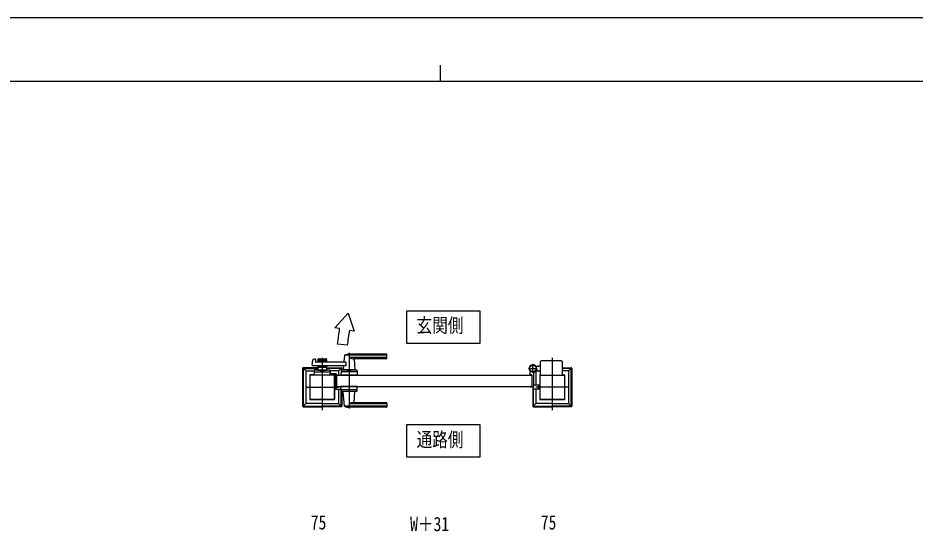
# Model space of a CAD drawing. Units: millimetres, scale not verified. Extents: x -4205 to 4205, y -2970 to 2970.
# Drawn here: x -1301 to 1452, y 1387 to 2970 of the extents above; entities that cross this region are included whole.
import ezdxf
from ezdxf.enums import TextEntityAlignment as Align

# ---------------------------------------------------------------- set-up
doc = ezdxf.new("R2010")
doc.units = ezdxf.units.MM
doc.header["$LTSCALE"] = 20
for name, color, linetype in [('0-2_USER1', 3, 'Continuous'), ('0-3_YKK_A1', 4, 'Continuous'), ('0-4_YKK_D', 6, 'Continuous'), ('0-5_YKK_ZWAK', 7, 'Continuous')]:
    doc.layers.add(name, color=color, linetype=linetype)
doc.styles.add('ＭＳ ゴシック', font='')
doc.styles.get('ＭＳ ゴシック').set_extended_font_data('MS Gothic')

msp = doc.modelspace()

# ---------------------------------------------------------------- linework, layer by layer
at = {"layer": '0-2_USER1'}
for points in [[(-107.9, 1971.6), (-107.9, 2071.6), (116.1, 2071.6), (116.1, 1971.6)], [(-107.9, 1623.48), (-107.9, 1723.48), (116.1, 1723.48), (116.1, 1623.48)]]:
    msp.add_lwpolyline(points, close=True, dxfattribs=at)
at = {"layer": '0-3_YKK_A1'}
for p, q in [((-288.13, 2064.23), (-328.35, 2019.71)), ((-288.13, 2064.23), (-269.27, 2009.3)), ((-314.01, 2017.19), (-328.35, 2019.71)), ((-269.27, 2009.3), (-284.04, 2011.9)), ((-290.48, 1966.32), (-320.31, 1969.5)), ((-367.48, 1927.5), (-367.48, 1767.5)), ((-299.03, 1935.39), (-300.73, 1916.31)), ((-169.98, 1935.98), (-298.77, 1935.98)), ((-284.98, 1943), (-284.98, 1772)), ((-169.98, 1939), (-284.98, 1939)), ((-169.98, 1928.33), (-284.98, 1928.33)), ((-168.98, 1927), (-168.98, 1938)), ((338.52, 1927.5), (338.52, 1767.5)), ((-397.81, 1905.66), (-396.59, 1921.07)), ((-395.08, 1922.85), (-389.66, 1924.2)), ((-388.42, 1923.28), (-388.03, 1915.45)), ((-295.42, 1914.5), (-387.03, 1914.5)), ((-380.98, 1923), (-380.98, 1914.5)), ((-353.98, 1920), (-380.98, 1920)), ((-380.98, 1903.5), (-380.98, 1890)), ((-378.98, 1925), (-355.98, 1925)), ((-369.9, 1916), (-378.98, 1916)), ((-369.9, 1902), (-378.98, 1902)), ((-367.84, 1917.65), (-369.19, 1916.29)), ((-367.84, 1900.35), (-369.19, 1901.71)), ((-367.13, 1917.65), (-365.78, 1916.29)), ((-367.13, 1900.35), (-365.78, 1901.71)), ((-355.98, 1916), (-365.07, 1916)), ((-355.98, 1902), (-365.07, 1902)), ((-353.98, 1923), (-353.98, 1914.5)), ((-353.98, 1903.5), (-353.98, 1890)), ((-170.98, 1925), (-270, 1925)), ((-269.81, 1922.81), (-267.01, 1891.32)), ((279.02, 1882), (279.02, 1908)), ((294.52, 1901), (288.83, 1901)), ((294.52, 1901), (297.02, 1903.5)), ((302.02, 1903.5), (297.02, 1903.5)), ((302.02, 1875), (302.02, 1916.5)), ((367.02, 1918.5), (304.02, 1918.5)), ((369.02, 1916.5), (369.02, 1875)), ((-427.48, 1895.5), (-427.48, 1779.5)), ((-426.9, 1896.92), (-418.48, 1888.5)), ((-380.98, 1897.5), (-425.49, 1897.5)), ((-425.38, 1780.6), (-425.38, 1894.4)), ((-424.38, 1895.4), (-380.98, 1895.4)), ((-417.48, 1886.5), (-417.48, 1788.5)), ((-416.48, 1887.5), (-392.06, 1887.5)), ((-405.48, 1874.5), (-405.48, 1800.5)), ((-392.46, 1875.5), (-404.48, 1875.5)), ((-392.04, 1888.07), (-392.48, 1875)), ((-342.48, 1875), (-392.48, 1875)), ((-344.91, 1890), (-390.05, 1890)), ((-353.98, 1898), (-380.98, 1898)), ((-380.98, 1890), (-353.98, 1890)), ((-371.98, 1887.2), (-371.98, 1890)), ((-371.98, 1887.2), (-362.98, 1887.2)), ((-353.98, 1897.5), (-309.48, 1897.5)), ((-310.58, 1895.4), (-353.98, 1895.4)), ((-343.98, 1877), (-343.98, 1879)), ((-342.61, 1879), (-343.98, 1879)), ((-343.98, 1877), (-343.98, 1874.6)), ((-342.55, 1877), (-343.98, 1877)), ((-333.98, 1876.6), (-343.98, 1876.6)), ((-333.98, 1874.6), (-343.98, 1874.6)), ((-342.92, 1888.07), (-342.48, 1875)), ((-318.48, 1887.5), (-342.9, 1887.5)), ((-325.98, 1879), (-342.61, 1879)), ((-325.98, 1877), (-342.55, 1877)), ((-333.98, 1874.6), (-333.98, 1877)), ((-330.98, 1875.5), (-330.48, 1875.5)), ((-329.48, 1874.5), (-329.48, 1800.5)), ((-325.98, 1877), (-325.98, 1840)), ((-323.98, 1877), (-323.98, 1840)), ((-317.48, 1886.5), (-317.48, 1875)), ((-308.06, 1896.92), (-316.48, 1888.5)), ((-309.54, 1888.07), (-309.98, 1875)), ((-259.98, 1875), (-309.98, 1875)), ((-309.58, 1894.4), (-309.58, 1887.07)), ((-262.25, 1885), (-307.71, 1885)), ((-262.41, 1890), (-307.55, 1890)), ((-307.48, 1895.5), (-307.48, 1890)), ((-266.98, 1890.99), (-302.98, 1890.99)), ((-302.98, 1890), (-302.98, 1890.99)), ((-302.35, 1898.05), (-302.95, 1891.32)), ((-267.31, 1890.99), (-302.65, 1890.99)), ((-299.98, 1890.99), (-302.15, 1890.99)), ((-289.73, 1875), (-280.23, 1875)), ((-289.48, 1887.2), (-289.48, 1890)), ((-267.31, 1890.99), (-269.98, 1890.99)), ((-266.98, 1890), (-266.98, 1890.99)), ((-260.42, 1888.07), (-259.98, 1875)), ((266.02, 1895), (292.02, 1895)), ((271.02, 1875.8), (271.02, 1884.84)), ((275.72, 1875.3), (271.52, 1875.3)), ((276.02, 1875), (276.02, 1840)), ((281.02, 1880.06), (281.02, 1839.5)), ((288.52, 1886.5), (288.52, 1843.5)), ((294.52, 1889), (288.83, 1889)), ((289.52, 1887.5), (296.02, 1887.5)), ((294.52, 1889), (297.02, 1886.5)), ((302.02, 1886.5), (297.02, 1886.5)), ((300.52, 1874.5), (300.52, 1800.5)), ((302.02, 1875.5), (301.52, 1875.5)), ((369.02, 1897.5), (396.52, 1897.5)), ((395.42, 1895.4), (369.02, 1895.4)), ((387.52, 1887.5), (369.02, 1887.5)), ((369.02, 1875.5), (375.52, 1875.5)), ((376.52, 1874.5), (376.52, 1800.5)), ((388.52, 1886.5), (388.52, 1788.5)), ((397.94, 1896.92), (389.52, 1888.5)), ((396.42, 1780.6), (396.42, 1894.4)), ((398.52, 1895.5), (398.52, 1779.5)), ((-324.48, 1869.75), (-325.98, 1871.25)), ((-324.48, 1849.75), (-325.98, 1851.25)), ((-324.48, 1869.75), (-324.48, 1865.25)), ((-323.98, 1869.75), (-324.48, 1869.75)), ((-323.98, 1849.75), (-324.48, 1849.75)), ((-324.48, 1845.25), (-324.48, 1849.75)), ((-417.48, 1837.5), (-317.48, 1837.5)), ((-326.17, 1842.25), (-326.68, 1842.25)), ((-326.68, 1842.25), (-326.68, 1832.75)), ((-326.68, 1831.5), (-309.39, 1831.5)), ((-323.98, 1840), (-325.98, 1840)), ((-317.48, 1831.5), (-317.48, 1788.5)), ((-309.54, 1826.93), (-309.98, 1840)), ((-259.98, 1840), (-309.98, 1840)), ((-309.58, 1780.6), (-309.58, 1831.5)), ((-262.25, 1830), (-307.71, 1830)), ((-262.41, 1825), (-307.55, 1825)), ((-307.48, 1825), (-307.48, 1779.5)), ((-302.98, 1825), (-302.98, 1824)), ((-266.98, 1824), (-302.98, 1824)), ((-299.03, 1779.6), (-302.95, 1823.67)), ((-269.81, 1792.18), (-267, 1823.67)), ((-266.98, 1825), (-266.98, 1824)), ((-260.42, 1826.93), (-259.98, 1840)), ((271.02, 1839.2), (271.02, 1838.5)), ((275.72, 1839.7), (271.52, 1839.7)), ((279.02, 1837.5), (272.02, 1837.5)), ((278.52, 1837.5), (278.52, 1779.5)), ((297.72, 1831.5), (280.43, 1831.5)), ((280.62, 1780.6), (280.62, 1831.5)), ((388.52, 1837.5), (288.52, 1837.5)), ((288.52, 1831.5), (288.52, 1788.5)), ((297.21, 1842.25), (297.72, 1842.25)), ((297.72, 1842.25), (297.72, 1832.75)), ((-367.98, 1799.5), (-404.48, 1799.5)), ((-367.48, 1799), (-367.48, 1778)), ((-330.48, 1799.5), (-366.98, 1799.5)), ((-170.98, 1790), (-270, 1790)), ((301.52, 1799.5), (338.02, 1799.5)), ((338.52, 1799), (338.52, 1778)), ((339.02, 1799.5), (375.52, 1799.5)), ((-418.48, 1786.5), (-426.9, 1778.08)), ((-425.49, 1777.5), (-367.98, 1777.5)), ((-424.38, 1779.6), (-367.98, 1779.6)), ((-367.98, 1787.5), (-416.48, 1787.5)), ((-366.98, 1787.5), (-318.48, 1787.5)), ((-310.58, 1779.6), (-366.98, 1779.6)), ((-309.48, 1777.5), (-366.98, 1777.5)), ((-316.48, 1786.5), (-308.06, 1778.08)), ((-169.98, 1779.02), (-298.77, 1779.02)), ((-169.98, 1786.67), (-284.98, 1786.67)), ((-169.98, 1776), (-284.98, 1776)), ((-168.98, 1788), (-168.98, 1777)), ((287.52, 1786.5), (279.1, 1778.08)), ((280.51, 1777.5), (338.02, 1777.5)), ((281.62, 1779.6), (338.02, 1779.6)), ((338.02, 1787.5), (289.52, 1787.5)), ((339.02, 1787.5), (387.52, 1787.5)), ((395.42, 1779.6), (339.02, 1779.6)), ((396.52, 1777.5), (339.02, 1777.5)), ((389.52, 1786.5), (397.94, 1778.08))]:
    msp.add_line(p, q, dxfattribs=at)
for points in [[(-295.42, 1914.5), (-295.42, 1903.5), (-395.81, 1903.5)], [(-390.21, 1885), (-367.48, 1885), (-344.75, 1885)], [(-371.98, 1887.2), (-362.98, 1887.2), (-362.98, 1890)], [(-323.98, 1875), (-323.98, 1840), (276.02, 1840)], [(-323.98, 1875), (276.02, 1875), (276.02, 1840)], [(-289.48, 1887.2), (-280.48, 1887.2), (-280.48, 1890)], [(-323.98, 1865.25), (-324.48, 1865.25), (-325.98, 1863.75)], [(-323.98, 1845.25), (-324.48, 1845.25), (-325.98, 1843.75)], [(-324.54, 1839.65), (-326.6, 1838.65), (-327.21, 1837.5)], [(-324.54, 1835.35), (-326.6, 1836.36), (-327.21, 1837.5)], [(-327.18, 1844), (-326.68, 1843.5), (-325.98, 1843.5)], [(-327.18, 1831), (-326.68, 1831.5), (-326.68, 1843.5)], [(-326.17, 1842.25), (-326.17, 1832.75), (-326.68, 1832.75)], [(298.22, 1844), (297.72, 1843.5), (281.02, 1843.5)], [(295.58, 1839.65), (297.64, 1838.65), (298.25, 1837.5)], [(295.58, 1835.35), (297.64, 1836.36), (298.25, 1837.5)], [(297.21, 1842.25), (297.21, 1832.75), (297.72, 1832.75)], [(298.22, 1831), (297.72, 1831.5), (297.72, 1843.5)]]:
    msp.add_lwpolyline(points, dxfattribs=at)
for points in [[(-404.98, 1800), (-329.98, 1800), (-329.98, 1875), (-404.98, 1875)], [(376.02, 1800), (301.02, 1800), (301.02, 1875), (376.02, 1875)]]:
    msp.add_lwpolyline(points, close=True, dxfattribs=at)
for radius in [11.5, 10.35]:
    msp.add_circle((279.02, 1895), radius, dxfattribs=at)
for centre, radius, start, end in [((-8315.1, 3049.08), 8067.36, 352.30953, 352.65116), ((379.02, 1895), 673.28, 170.00114, 173.91932), ((-298.04, 1935.31), 1, 113.30607, 174.91858), ((-284.98, 1905), 34, 90, 113.30607), ((-271.19, 1954.98), 30, 242.63879, 272.27092), ((-169.98, 1938), 1, 0, 90), ((-169.98, 1934.98), 1, 0, 90), ((-169.98, 1929.33), 1, 270, 0), ((-395.81, 1905.5), 2, 175.49449, 270), ((-394.6, 1920.91), 2, 104.03624, 175.49449), ((-389.42, 1923.23), 1, 2.86241, 104.03624), ((-387.03, 1915.5), 1, 182.86241, 270), ((-378.98, 1923), 2, 90, 180), ((-378.98, 1918), 2, 180, 270), ((-378.98, 1900), 2, 90, 180), ((-369.9, 1917), 1, 270, 315), ((-369.9, 1901), 1, 45, 90), ((-367.48, 1917.29), 0.5, 45, 135), ((-367.48, 1900.71), 0.5, 225, 315), ((-365.07, 1917), 1, 225, 270), ((-365.07, 1901), 1, 90, 135), ((-355.98, 1923), 2, 0, 90), ((-355.98, 1918), 2, 270, 0), ((-355.98, 1900), 2, 0, 90), ((-307.33, 1898.49), 5, 354.91858, 90), ((-302.72, 1916.49), 2, 270, 354.91858), ((-267.82, 1923), 2, 90, 185.08142), ((-170.98, 1927), 2, 270, 0), ((279.02, 1895), 11.5, 295.10278, 218.01228), ((304.02, 1916.5), 2, 90, 180), ((367.02, 1916.5), 2, 0, 90), ((-424.38, 1894.4), 1, 90, 180), ((-416.48, 1886.5), 1, 90, 180), ((-404.48, 1874.5), 1, 90, 180), ((-390.21, 1883), 2, 90, 178.09085), ((-390.05, 1888), 2, 90, 178.09085), ((-367.48, 1877.59), 10.61, 64.90378, 115.09622), ((-344.91, 1888), 2, 1.90915, 90), ((-344.75, 1883), 2, 1.90915, 90), ((-330.48, 1874.5), 1, 360, 90), ((-325.98, 1877), 2, 0, 90), ((-318.48, 1886.5), 1, 360, 90), ((-310.58, 1894.4), 1, 0, 90), ((-307.71, 1883), 2, 90, 178.09085), ((-307.55, 1888), 2, 90, 178.09085), ((-302.65, 1891.29), 0.3, 174.91858, 270), ((-284.98, 1877.59), 10.61, 64.90378, 115.09622), ((-267.31, 1891.29), 0.3, 270, 5.08142), ((-262.41, 1888), 2, 1.90915, 90), ((-262.25, 1883), 2, 1.90915, 90), ((266.02, 1884.84), 5, 0, 38.01228), ((271.52, 1875.8), 0.5, 180, 270), ((275.72, 1875), 0.3, 0, 90), ((286.02, 1880.06), 5, 115.10278, 179.99998), ((289.52, 1886.5), 1, 90, 180), ((301.52, 1874.5), 1, 90, 180), ((375.52, 1874.5), 1, 0, 90), ((387.52, 1886.5), 1, 0, 90), ((395.42, 1894.4), 1, 0, 90), ((-330.84, 1837.5), 6.66, 314.51496, 45.48504), ((-307.71, 1832), 2, 181.90915, 270), ((-307.55, 1827), 2, 181.90915, 270), ((-302.65, 1823.7), 0.3, 90, 185.08142), ((-267.3, 1823.7), 0.3, 354.91858, 90), ((-262.41, 1827), 2, 270, 358.09085), ((-262.25, 1832), 2, 270, 358.09085), ((271.52, 1839.2), 0.5, 90, 180), ((272.02, 1838.5), 1, 180, 270), ((275.72, 1840), 0.3, 270, 0), ((279.02, 1839.5), 2, 270, 0), ((301.88, 1837.5), 6.66, 134.51496, 225.48504), ((-404.48, 1800.5), 1, 180, 270), ((-330.48, 1800.5), 1, 270, 360), ((-330.48, 1800.5), 1, 270, 0), ((-271.19, 1760.02), 30, 87.72908, 117.36121), ((-267.81, 1792), 2, 174.91858, 270), ((-170.98, 1788), 2, 0, 90), ((301.52, 1800.5), 1, 180, 270), ((301.52, 1800.5), 1, 180, 270), ((375.52, 1800.5), 1, 270, 0), ((-424.38, 1780.6), 1, 180, 270), ((-416.48, 1788.5), 1, 180, 270), ((-318.48, 1788.5), 1, 270, 360), ((-310.58, 1780.6), 1, 270, 0), ((-298.03, 1779.69), 1, 185.08142, 246.69393), ((-284.98, 1810), 34, 246.69393, 270), ((-169.98, 1785.67), 1, 0, 90), ((-169.98, 1780.02), 1, 270, 0), ((-169.98, 1777), 1, 270, 0), ((281.62, 1780.6), 1, 180, 270), ((289.52, 1788.5), 1, 180, 270), ((387.52, 1788.5), 1, 270, 0), ((395.42, 1780.6), 1, 270, 0)]:
    msp.add_arc(centre, radius, start, end, dxfattribs=at)
for centre, major_axis, ratio, start_param, end_param in [((-425.48, 1895.5), (-1.42, 1.42), 0.995146, 5.5002201, 7.0661505), ((-309.49, 1895.5), (1.42, 1.42), 0.995146, 5.5002201, 7.0661505), ((396.51, 1895.5), (1.42, 1.42), 0.995146, 5.5002201, 7.0661505), ((-309.39, 1831), (-0.503, 0), 0.993908, 4.5902159, 4.712389), ((280.39, 1831), (0.366, 0.366), 0.932515, 0.8726646, 2.3212879), ((280.43, 1831), (0.503, 0), 0.993908, 1.5707963, 1.6929694), ((-367.98, 1799), (0, -0.501), 0.997564, 1.5707963, 3.1415927), ((-366.98, 1799), (0, -0.501), 0.997564, 3.1415927, 4.712389), ((338.02, 1799), (0, -0.501), 0.997564, 1.5707963, 3.1415927), ((339.02, 1799), (0, -0.501), 0.997564, 3.1415927, 4.712389), ((-425.48, 1779.5), (-1.42, -1.42), 0.995146, 5.5002201, 7.0661505), ((-367.98, 1778), (0, 0.501), 0.997564, 3.1415927, 4.712389), ((-366.98, 1778), (0, 0.501), 0.997564, 1.5707963, 3.1415927), ((-309.49, 1779.5), (1.42, -1.42), 0.995146, 5.5002201, 7.0661505), ((280.52, 1779.5), (-1.42, -1.42), 0.995146, 5.5002201, 7.0661505), ((338.02, 1778), (0, 0.501), 0.997564, 3.1415927, 4.712389), ((339.02, 1778), (0, 0.501), 0.997564, 1.5707963, 3.1415927), ((396.51, 1779.5), (1.42, -1.42), 0.995146, 5.5002201, 7.0661505)]:
    msp.add_ellipse(centre, major_axis=major_axis, ratio=ratio, start_param=start_param, end_param=end_param, dxfattribs=at)
at = {"layer": '0-5_YKK_ZWAK'}
for p, q in [((-4.98, 2825), (-4.98, 2775)), ((3895.02, 2775), (-3904.98, 2775))]:
    msp.add_line(p, q, dxfattribs=at)
msp.add_lwpolyline([(-4205, -2970), (4205, -2970), (4205, 2970), (-4205, 2970)], close=True, dxfattribs=at)

# ---------------------------------------------------------------- texts
at = {"layer": '0-2_USER1', "style": 'ＭＳ ゴシック', "width": 0.8}
for s, p in [('玄関側', (-78, 1992)), ('通路側', (-78, 1642))]:
    msp.add_text(s, height=43.99, dxfattribs=at).set_placement(p, align=Align.BOTTOM_LEFT)
at = {"layer": '0-4_YKK_D', "style": 'ＭＳ ゴシック', "width": 0.8}
for s, p in [('75', (-402.68, 1388)), ('W＋31', (-97.68, 1383)), ('75', (303.32, 1388))]:
    msp.add_text(s, height=43.99, dxfattribs=at).set_placement(p, align=Align.BOTTOM_LEFT)

doc.saveas('drawing.dxf')
